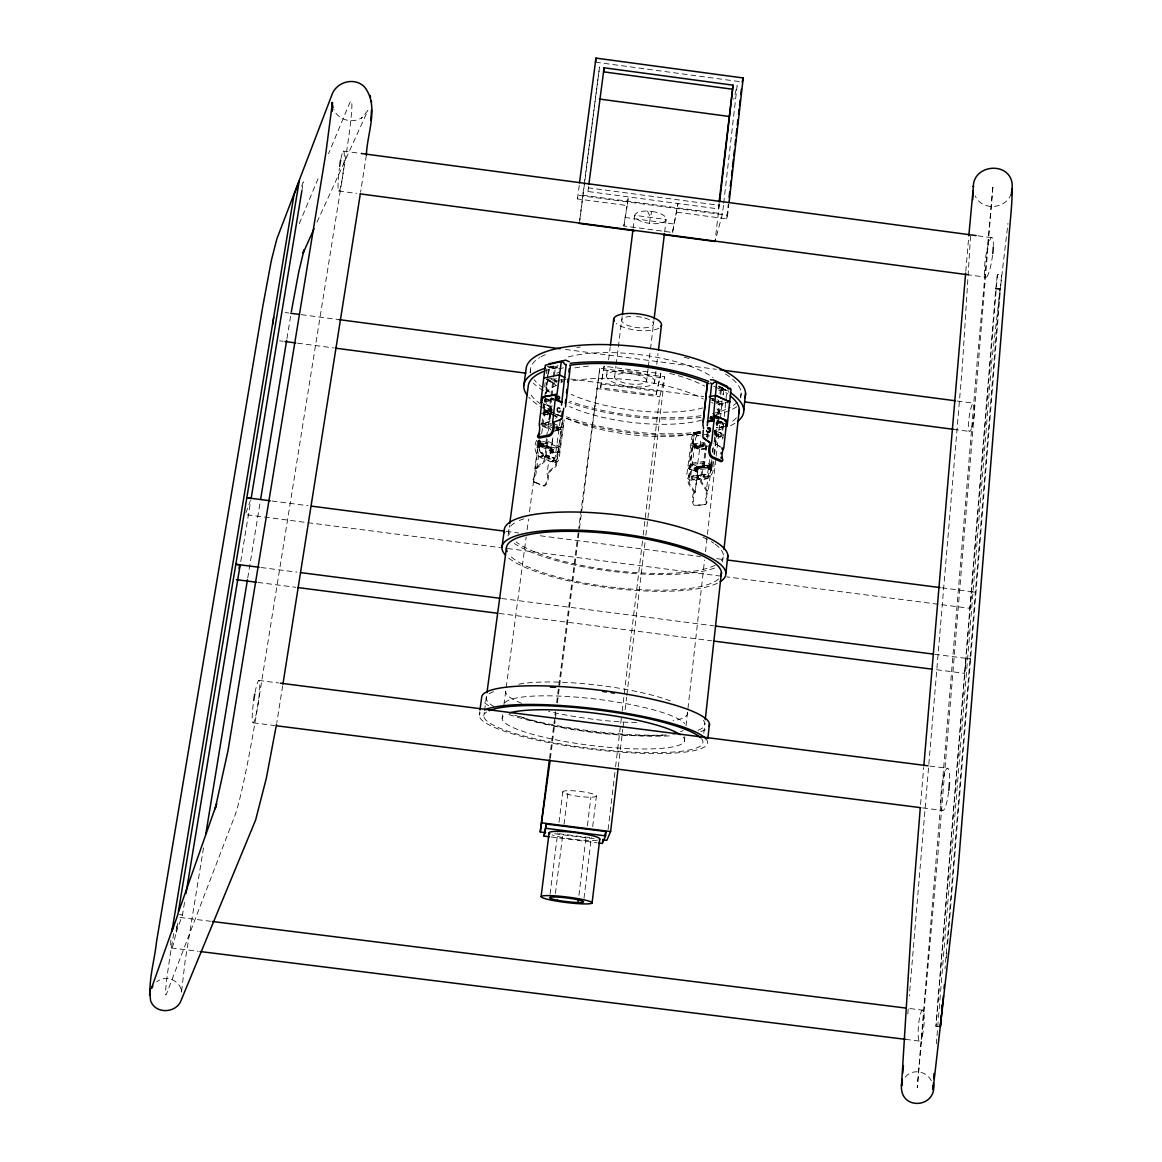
<?xml version="1.0" encoding="UTF-8"?>
<svg xmlns="http://www.w3.org/2000/svg" width="1162" height="1162" viewBox="0 0 1162 1162"><rect width="100%" height="100%" fill="white"/><g stroke="black" fill="none" stroke-linecap="round" stroke-linejoin="round"><path stroke-width="0.75" stroke-dasharray="5 3.75" d="M970.561 235.959L962.412 365.638L909.323 995.979M708.646 467.414L709.967 468.141L710.127 466.165M711.231 467.676L710.418 465.468L695.021 467.458L694.324 468.402L695.384 470.131L710.665 468.155L711.536 465.163L710.665 464.771L697.418 466.485L711.536 465.163L708.239 491.003A11.518 7.48 83.3 0 0 706.903 501.403A2.716 2.033 69.3 0 1 705.45 504.264L696.256 505.325A2.716 2.019 69.4 0 1 693.627 502.943A11.46 7.48 83.3 0 1 694.963 492.601L698.289 466.877M712.059 467.08L710.592 468.838L709.183 467.008M938.896 1026.671L935.947 1026.424L995.776 288.801L999.828 289.077L945.026 968.817M947.684 943.486L1001.586 274.711L997.417 274.421L935.962 1026.336M936.369 1043.723L936.732 1039.177M937.022 1035.574L938.344 1019.321M938.489 1017.52L991.723 361.44L1007.962 223.409M946.522 957.895L946.957 952.491M697.084 468.882C694.644 465.396 694.731 471.554 697.055 469.216M695.094 492.092L689.531 483.668A5.65 3.704 82.9 0 1 689.153 482.012L691.216 464.466L698.26 467.632L695.094 492.092L694.077 492.223L688.514 483.799A5.65 3.704 82.9 0 1 688.136 482.128L693.67 437.682A3.66 2.556 -65.1 0 1 694.585 435.401L694.891 435.009A4.169 2.92 -65.1 0 1 697.171 433.658M695.036 468.983L703.547 467.705L694.978 468.693M708.602 467.24L709.88 464.916M691.216 464.466L702.429 462.999L709.474 466.18L706.322 490.742L707.353 490.611A11.518 7.48 83.3 0 0 706.031 501.011L706.147 501.679A2.731 2.048 73.9 0 1 704.608 504.584L695.413 505.644A2.716 2.033 74 0 1 692.872 503.219L692.741 502.565A11.46 7.495 83.3 0 1 694.077 492.223M539.488 449.621L540.432 452.41L547.157 455.373A1.99 1.307 -66.5 0 1 547.011 458.511A1.99 1.307 -66.5 0 1 544.949 457.581A1.99 1.307 -66.5 0 1 547.186 455.33M920.565 804.453L923.688 767.501M965.796 271.283L968.672 237.455M907.798 1014.048L908.248 1008.631M546.648 447.907L538.805 444.291L540.49 443.535L540.78 445.119M551.645 448.445L551.892 450.377L550.701 450.972L551.137 448.532L558.181 447.283L555.61 464.698A5.665 3.733 -66.6 0 1 554.797 466.209L547.128 472.949L548.057 473.355L555.726 466.616A5.65 3.733 -66.6 0 0 556.54 465.105L561.493 429.838L553.199 426.105M551.965 451.422C555.596 449.011 549.437 448.212 551.848 451.422M538.776 444.538L539.531 446.077L540.853 444.959M999.828 289.077L995.776 288.801M722.691 439.12L723.258 433.847M714.703 433.295L715.066 429.896M717.085 420.484L714.979 442.01A6.013 4.285 -66.3 0 0 715.516 443.419L720.149 446.716M717.855 413.352L718.813 404.434L716.489 403.388M719.946 393.831L720.28 390.722L715.763 388.66M723.795 427.02L717.245 428.023L718 421.007M718.755 414.006L719.888 403.446L712.146 399.888M720.803 394.891L721.355 389.793L713.628 386.249M723.287 425.568L722.386 433.847L715.763 431M724.26 416.548L726.729 392.059L725.611 390.025L719.365 387.164M703.78 733.12L704.869 723.243M722.59 561.871L723.36 554.899M740.601 397.825L741.153 392.8M672.507 232.473L677.998 203.524L672.507 232.473L623.849 225.994L628.337 196.886L627.248 205.572L577.47 198.934L577.877 195.303L727.601 215.275L728.821 204.57M684.244 741.545L684.912 735.822M686.016 725.858L704.55 560.113M705.494 551.79L716.01 457.726M716.199 456.172L720.019 421.791M720.44 418.131L722.256 402.037M723.476 391.216L723.069 394.819A88.327 28.004 7 0 0 722.386 387.396M718.319 208.899L719.263 205.311L588.393 187.837L587.943 191.498L718.319 208.899L718.929 203.539M719.365 204.004L715.051 241.507L722.473 213.866L723.49 204.948M723.694 203.176L737.144 85.567L733.716 99.322M676.967 212.21L726.628 218.834L728.269 204.425M995.732 289.178L997.417 274.421M544.179 404.085L549.771 406.482L550.803 397.767M551.006 396.024L553.039 378.594M553.228 376.909L554.216 368.456L557.658 367.744M551.834 397.419L548.929 420.542A6.028 4.154 79 0 1 548.115 421.777L547.128 422.46M552.052 395.646L553.49 383.228L556.061 382.705A7.19 2.28 6.7 0 1 556.322 381.761M563.454 367.846L555.087 369.589L553.824 380.41L550.643 379.015M551.95 405.378L549.96 420.353A6.028 4.154 79 0 1 549.147 421.588L541.26 424.566M556.061 382.705L556.162 380.991M544.688 386.801L545.123 382.603M546.213 373.815L546.953 367.613M543.322 407.092L543.743 403.606M545.791 395.429L544.005 410.825L551.427 409.402M546.009 393.627L548.115 375.689M548.319 373.888L549.989 367.918L557.557 366.103M579.794 219.923L583.876 186.312M654.627 382.051A24.228 7.713 7 0 0 620.188 370.663A24.228 7.713 7 0 0 617.066 383.736A24.228 7.713 7 0 0 654.627 382.051L655.905 371.404M656.762 364.316L658.041 353.684M656.051 395.036L660.8 373.67L604.124 366.219L600.609 387.759L656.051 395.036L660.8 373.67M608.089 829.581L615.366 768.518M615.584 766.717L621.365 718.232M622.222 711.057L642.993 536.859M643.211 535.057L659.711 396.779L664.708 376.778L599.795 368.238L578.705 528.521M618.286 767.051L622.759 729.431M622.977 727.63L623.834 720.469M625.112 709.721L626.594 697.171M626.812 695.384L644.997 542.523M645.854 535.319L664.708 376.778M578.937 895.379L586.113 836.466M587.406 825.746L590.892 797.176M584.007 898.328L591.385 837.323M592.693 826.56L596.382 796.072A16.922 2.542 7 0 0 571.965 790.726A16.922 2.542 7 0 0 570.469 794.982A16.922 2.542 7 0 0 596.382 796.072M646.609 380.991A16.137 5.142 7 0 0 623.631 373.438A16.137 5.142 7 0 0 621.626 382.153A16.137 5.142 7 0 0 646.609 380.991L648.105 368.586M648.323 366.814L650.255 350.851M650.473 349.079L653.901 320.712M664.649 231.935L666.146 219.502L634.772 215.319L633.217 227.752M550.062 894.057L557.673 833.067M559.024 822.304L562.829 791.816M614.625 376.793L615.947 366.146M616.165 364.374L622.149 316.514M555.451 893.462L562.931 833.198M564.035 824.337L568.218 790.668M549.568 758.336L554.797 717.041M555.029 715.24L555.48 711.652M556.627 702.676L578.473 530.308M550.381 758.423L555.145 720.803M555.363 719.017L556.278 711.841M557.411 702.894L579.272 530.337M579.489 528.536L599.795 368.238M600.609 387.759L604.124 366.219M606.593 375.733L607.711 366.872M608.597 359.784L610.166 347.38M702.429 462.999L700.381 480.603A5.679 3.704 82.9 0 0 700.759 482.288L706.322 490.742M706.801 437.014L707.469 431.872M713.047 461.285L711.914 470.189L704.012 466.616L705.842 452.338M706.075 450.551L706.757 445.191M707.614 438.481L708.239 433.644M709.822 459.44L707.614 473.486L699.233 475.316M712.059 467.051L710.694 464.829L711.304 459.76M712.379 451.408L712.8 448.067M711.827 459.745L710.229 472.28A3.689 2.615 -65.7 0 1 709.314 474.575L708.994 474.967A4.183 2.949 -65.7 0 1 707.092 476.231L699.524 477.219M712.742 452.57L713.889 443.623M714.122 441.836L715.037 434.661A3.675 2.585 -64.8 0 0 714.674 432.554M713.947 454.168L716.344 435.401L715.748 433.775M713.628 461.822C715.342 470.726 710.505 481.664 699.814 479.136M714.543 454.647L717.099 434.21L714.862 430.071M541.216 443.899C543.772 445.685 538.326 448.067 540.127 444.087L547.868 442.737L558.181 447.283M550.309 450.507L552.88 437.827M688.703 468.606L697.636 472.019L688.703 468.606L693.394 432.613L700.178 431.639M689.72 468.475L692.552 446.658L705.799 444.828L701.412 480.487A5.679 3.704 82.9 0 0 701.79 482.157L707.353 490.611M711.493 445.627L699.902 447.21L692.901 443.986L694.237 433.746L700.846 432.801M703.242 445.424L703.402 443.899A6.783 1.975 7.3 0 1 695.254 445.031L695.094 446.31A6.783 1.975 7.3 0 0 703.242 445.191M696.619 472.15L701.093 437.537M577.47 198.934L579.359 184.54M584.108 184.54L599.534 67.018L579.606 221.666M587.943 191.498L588.64 186.138M502.115 718.319L502.594 714.732M503.901 704.826L526.168 537.018M527.112 529.828L528.55 519.065M529.494 511.876L539.023 440.078M543.787 404.173C540.65 410.215 549.35 405.77 551.34 410.012M544.746 396.91L548.072 371.855M479.238 715.4L479.717 711.798M483.813 715.981L484.293 712.393M484.539 710.592L486.718 694.426M508.084 535.885L509.508 525.34M530.046 372.886L530.497 369.545M560.171 420.644L555.029 458.206L548.101 455.78A1.99 1.307 -66.5 0 0 545.893 457.988A1.99 1.307 -66.5 0 0 547.956 458.917A1.99 1.307 -66.5 0 0 548.13 455.736M561.943 422.619L557.164 458.002A3.675 2.542 80.4 0 1 556.278 459.949L556.002 460.196A4.169 2.876 80.4 0 1 554.245 460.515L547.317 457.552M555.683 428.284L561.856 427.18L563.004 418.698M559.503 451.96L549.873 453.02L559.503 451.96L563.904 419.322M546.401 438.67L545.428 445.772L536.728 447.283L537.701 440.195M546.648 436.897L550.352 409.779L547.447 410.317A2.309 1.496 -65.7 0 1 545.85 411.74A2.309 1.496 -65.7 0 1 544.557 410.869L550.773 413.687M547.287 439.483L544.324 459.803A5.679 3.733 -66.6 0 1 543.511 461.329L535.827 468.112A11.533 7.553 -67 0 1 534.404 478.453L534.099 479.064A2.731 2.048 -60 0 0 534.796 482.317M548.435 431.102L549.35 424.391L551.703 425.437M551.122 411.493L549.713 421.719L542 423.128L543.395 412.917L551.122 411.493L555.654 413.556M547.868 442.737L545.268 460.21A5.679 3.733 -66.6 0 1 544.455 461.735L536.771 468.518L535.827 468.112M550.803 453.427L552.952 437.566M536.641 440.253C532.719 448.14 535.784 458.336 545.603 458.903M538.674 440.485L534.854 468.271A11.533 7.553 -67 0 1 533.431 478.613A2.731 2.033 -55.4 0 0 534.055 481.809L542.538 485.396A2.716 2.019 -55.5 0 0 545.69 483.813A11.475 7.553 -67 0 0 547.084 473.515L550.57 447.907L538.384 442.562C544.862 444.872 533.024 447.675 539.342 442.402L551.529 447.748M539.342 442.388L539.691 439.817M536.771 468.518L540.708 440.732M541.681 433.615L544.934 411.406A2.164 1.496 78.9 0 0 546.75 414.5A2.164 1.496 78.9 0 0 547.505 411.116A2.164 1.496 78.9 0 0 544.934 411.464L557.528 417.056M366.379 155.258L360.569 192.267M282.656 685.87L276.817 722.561M723.185 423.694L723.185 424.391M203.524 847.911L185.107 961.105L181.374 993.19L181.548 989.283L181.737 992.479C180.662 980.379 165.948 974.279 156.725 981.817M247.738 578.022L260.027 502.957M286.956 338.505L290.761 315.28M173.763 933.376L171.976 944.11A54.527 2.426 -80.4 0 0 166.631 993.583L234.826 815.811A97.782 5.839 -80.3 0 0 257.47 707.585L345.593 157.843A91.929 5.171 -79.6 0 0 349.384 103.752L328.512 153.704M177.801 923.165L176.319 932.113L182.463 914.944L184.816 900.652M240.737 561.493L250.832 500.256M301.844 190.844L303.326 181.897L300.726 188.593M623.849 225.994L627.248 205.572M649.326 223.351L651.621 211.397L647.495 211.063A15.832 6.071 7 0 0 637.72 219.618A15.832 6.071 7 0 0 664.199 221.797A15.832 6.071 7 0 0 651.621 211.397M726.628 218.834L727.601 215.275M539.981 445.191L540.591 443.593M708.617 466.383L710.694 464.829M709.227 467.792C708.66 469.811 706.176 466.035 708.471 465.744M698.057 469.085C697.113 471.525 695.123 467.226 697.258 467.197M245.894 512.979L249.961 501.723M539.153 444.45L539.764 443.666M709.735 465.032L709.314 467.298M710.258 467.661L709.401 468.271M695.413 467.952L696.14 467.313L696.14 469.985M696.997 469.375C694.324 474.401 691.942 464.713 696.067 467.414M299.288 223.641L319.463 175.36M317.008 222.174L367.875 110.579L361.426 118.103L362.094 117.565C353.393 123.492 340.727 120.688 334.976 111.959L333.828 109.373M722.43 422.765L722.343 424.261L723.679 425.045M551.95 449.796C551.906 457.654 557.208 444.886 551.979 450.217M1011.245 193.473C1006.365 209.247 981.977 211.31 975.223 195.928M555.697 418.349L556.613 417.55M551.398 449.636L552.182 449.084M905.213 1077.189C912.068 1068.154 927.378 1071.132 931.561 1081.328M717.433 402.255L718.537 401.151M704.419 445.482L704.593 445.322A5.418 1.583 7.3 0 0 704.622 444.683L704.448 444.465A5.418 1.583 7.3 0 0 703.417 443.797L703.126 444.218A6.769 4.735 -65.1 0 1 701.746 445.656L701.383 445.947A6.769 4.735 -65.1 0 1 700.207 446.6L699.8 446.745A6.769 4.735 -65.1 0 1 698.231 446.963L697.868 446.92A6.769 4.735 -65.1 0 1 696.822 446.571L696.503 446.368A6.769 4.735 -65.1 0 1 695.472 445.278L695.268 444.93A5.418 1.583 7.3 0 0 696.924 445.496L697.578 445.656A5.418 1.583 7.3 0 0 699.64 445.99C710.229 444.915 699.277 448.416 697.156 446.716M709.59 476.464L708.021 476.667M538.485 445.627C542.538 444.174 536.742 441.691 538.485 445.627L552.546 451.786L553.896 450.885L553.606 449.302L539.647 443.172M553.606 449.302L552.255 450.202L552.546 451.786M710.302 465.468L709.619 466.95L710.665 468.155M560.839 382.864L561.246 382.69A7.204 4.735 -66.3 0 0 562.03 382.211M557.353 428.676L558.138 428.328M553.809 398.944L550.512 399.162M704.869 504.54L705.712 504.221M556.366 378.638L554.695 379.509A5.766 1.83 6.7 0 0 554.797 380.25L557.063 382.647M695.384 470.131L696.067 468.664L695.021 467.458M714.122 434.777L723.113 437.885M550.294 399.684L553.867 398.74L544.818 400.411M549.03 367.279A2.44 1.67 77.9 0 0 551.238 367.134L558.109 365.696M552.226 378.347L545.515 379.742L553.49 383.228M559.518 380.57L552.633 382.037L543.656 378.158M561.231 380.221L566.388 379.161M561.014 381.688L564.311 381.02M541.143 413.498L551.79 411.435M550.076 399.132L553.751 398.392M544.382 401.994L553.664 400.135M549.771 406.482L550.803 406.279L543.801 403.287M545.007 410.418L546.038 410.215M543.38 414.863L545.094 414.834M544.905 414.863L552.342 413.425M553.896 461.023L552.458 460.399M541.652 423.839L548.609 422.576M539.909 424.261L548.595 422.677L551.877 424.159M549.35 424.391L541.623 425.786L550.744 429.853M553.78 431.204L561.493 429.838M546.372 446.193L536.728 447.283M721.355 389.793L724.623 389.241A2.44 1.728 -65.2 0 0 726.119 390.2M720.28 390.722L729.01 389.285M719.118 401.602L722.604 401.035M716.634 402.023L719.874 403.49L729.707 401.907M718.813 404.434L727.543 403.04M551.267 448.474L540.127 444.087M716.867 422.14L724.536 420.964M715.792 423.099L721.805 422.184M726.148 426.12L716.315 427.616L717.245 428.023M700.25 431.276L694.876 432.467L691.971 436.128L686.8 474.764C685.798 481.228 694.963 481.344 698.798 479.252M693.394 432.613L696.023 433.833L700.555 433.165M707.89 434.254L697.171 435.648A2.295 1.496 82 0 1 696.023 433.833M706.191 436.302L709.488 435.837M692.901 443.986L704.492 442.388M705.305 443.535L691.71 445.511L699.597 449.128L706.38 448.198M706.394 448.096L699.611 449.026L691.724 445.409M706.176 448.968L699.568 449.868L692.552 446.658M696.735 464.059L697.752 463.914M704.012 466.616L702.981 466.761L711.914 470.189M698.26 467.632L709.474 466.18M694.978 468.736L710.49 466.819M695.907 470.465L696.924 470.334M695.835 470.784L696.851 470.654M695.704 471.06L696.721 470.93M709.967 469.23L710.999 469.099M695.53 471.264L696.546 471.133M709.14 469.535L710.156 469.404M698.217 475.447L690.882 476.347L690.809 475.49L695.66 438.001L697.171 435.648A2.295 1.496 82 0 0 698.638 435.053L700.381 435.866M698.507 477.35L691.39 478.25A4.183 2.934 -65.9 0 1 689.371 477.451L689.153 477.132A3.675 2.571 -65.9 0 1 688.819 474.997M707.092 476.231L710.127 475.883M995.849 288.176L999.901 288.452M171.279 947.945L198.266 951.3M905.488 1039.351L919.883 1041.137M551.078 836.989L597.065 842.799M179.994 917.443L210.554 921.263M909.875 1008.572L922.454 1010.141M258.763 680.424L278.56 682.951M929.847 766.048L947.843 768.343M253.229 722.822L274.813 725.567M922.628 807.91L942.426 810.422M558.675 833.706L590.499 837.729M554.637 833.764L594.218 838.761M272.039 501.025L308.046 505.688M506.08 531.354L518.688 532.98M540.301 535.784L700.526 556.54M716.736 558.646L723.941 559.576M941.786 587.812L975.993 592.242L971.679 591.865L969.863 608.336L726.831 576.889M247.099 514.824L500.401 547.592M507.576 548.522L719.627 575.96M260.985 567.506L296.906 572.14M501.723 598.517L713.715 625.824M934.684 654.293L970.619 658.927L966.276 658.534L964.591 673.35L934.088 669.414M257.993 582.438L295.802 587.304M499.224 613.463L711.638 640.799M601.088 383.983L656.501 391.26M596.455 388.471L659.711 396.779M285.126 312.534L288.728 312.999M301.307 314.655L339.043 319.623M565.444 349.442L716.388 369.313M957.168 401.021L973.335 403.141M603.63 370.068L660.35 377.519M279.606 340.829L283.194 341.294M297.574 343.182L333.523 347.903M570.731 379.059L703.722 396.532M953.508 429.344L969.689 431.465M343.24 151.075L359.421 153.239M977.91 235.828L992.304 237.745M582.699 195.216L722.473 213.866M624.924 217.468L673.524 223.946M338.578 191.004L356.574 193.4M966.552 274.581L986.335 277.21M595.496 62.182L740.412 81.732M179.442 914.523L182.463 914.944M696.895 446.615L698.202 446.963M534.796 482.317L543.293 485.905A2.716 2.033 -60.1 0 0 546.358 484.263L546.663 483.653A11.475 7.568 -67 0 0 548.057 473.355M545.457 399.06L552.342 402.008M545.864 398.435L551.471 400.846M546.387 457.131L539.778 454.269A4.227 2.934 80.2 0 1 537.919 452.338L537.73 451.858A3.704 2.571 80.2 0 1 537.44 449.389M546.532 459.31C549.582 462.432 558.443 464.8 559.169 458.307L564.224 419.802M714.95 432.889L721.457 435.735A4.459 2.861 81.6 0 0 723.243 435.677M541.782 452.788L542.727 453.195M553.054 457.697L553.983 458.104M720.222 432.7L721.152 433.106M546.663 379.349L552.647 381.978L556.322 381.397M538.907 444.145L546.779 447.588M538.79 444.334L553.068 450.551M537.875 445.83L538.819 446.237M537.861 446.15L538.805 446.571M537.919 446.44L538.863 446.862M551.049 452.192L551.979 452.599M538.035 446.687L538.979 447.094M551.79 452.701L552.734 453.107M725.451 423.985L717.637 420.542L725.393 423.839M717.506 420.731L725.422 424.217M717.491 420.775L725.393 424.246M717.491 421.036L725.219 424.435M716.852 422.009L724.623 425.452M551.238 367.134L554.216 368.456M547.128 366.059L555.087 369.589M554.245 460.53L556.99 461.75M542 423.128L554.129 428.56M541.477 424.856L550.803 429.127M552.749 423.084L561.856 427.18M556.366 426.076L562.597 428.938L553.925 430.419L562.597 428.981L559.343 427.514A6.783 2.106 7.8 0 1 556.278 427.035M711.565 398.188L716.097 400.236M712.132 399.946L719.888 403.446M543.395 412.917L550.977 416.345M557.179 414.238L561.711 416.301M561.435 416.679L545.908 409.663A4.198 2.905 79.4 0 0 543.772 409.808L543.482 410.055A3.689 2.542 79.4 0 0 543.22 410.36M552.328 414.384L558.544 417.202M545.298 411.711L549.946 413.817M551.5 414.529L557.716 417.347M718.436 386.409L724.623 389.241M719.293 387.324L725.48 390.156M694.237 433.746L701.223 436.999M720.484 447.109L714.586 443.012M717.738 399.757L718.653 400.687A5.752 1.728 6.1 0 1 718.334 401.34L718.029 401.529A5.752 1.728 6.1 0 1 717.651 401.674M533.808 481.678L534.564 482.201M711.594 402.313L711.928 402.575A7.19 4.619 80.9 0 0 713.003 403.112M697.49 467.298L698.101 468.751M708.704 465.846L709.299 466.95M544.629 401.456L545.951 401.413L545.806 399.394M554.797 380.25L555.029 380.511A5.766 1.83 6.7 0 0 556.235 381.238A7.19 2.28 6.7 0 1 556.278 380.642M550.41 425.495L550.294 425.292A5.432 1.685 7.8 0 1 550.454 424.624M695.544 469.448L695.326 468.62M647.495 211.063L650.459 217.41M545.152 400.629L544.673 399.467L545.152 400.817M948.628 791.787A21.308 3.733 -83.6 0 1 941.438 808.374A21.308 3.733 -83.6 0 1 944.241 774.095A21.308 3.733 -83.6 0 1 949.528 780.864M255.088 692.363A21.468 2.397 -82 0 1 259.765 686.815A21.468 2.397 -82 0 1 254.26 721.021A21.468 2.397 -82 0 1 253.345 703.271M992.551 255.262A20.103 3.283 -81.4 0 1 985.289 276.759A20.103 3.283 -81.4 0 1 987.773 246.431A20.103 3.283 -81.4 0 1 993.336 245.603M340.945 158.54A20.248 2.106 -83.4 0 1 344.184 160.545A20.248 2.106 -83.4 0 1 339.319 190.771A20.248 2.106 -83.4 0 1 339.406 168.17M176.682 925.954A15.716 2.019 -81.1 0 1 172.528 946.551A15.716 2.019 -81.1 0 1 170.959 939.012M560.767 380.744A7.19 2.28 6.7 0 1 562.103 380.787M560.665 379.393A7.19 2.28 6.7 0 1 561.987 379.408M544.179 412.873A4.445 2.92 -67.1 0 1 543.104 412.612M551.965 413.527A2.121 1.452 79 0 1 550.309 411.101A2.121 1.452 79 0 1 552.023 409.445A2.121 1.452 79 0 0 552.023 412.815M711.231 467.4A2.716 1.758 82.7 0 0 709.779 464.364L703.62 461.561L690.373 463.304L696.532 466.093A2.702 1.772 82.7 0 1 697.955 469.448M559.169 428.793A6.798 2.092 7.8 0 1 556.351 428.371M556.235 427.485A5.432 1.685 7.8 0 0 556.918 427.543L557.586 427.558A5.432 1.685 7.8 0 0 559.358 427.413L559.082 427.703A6.783 4.663 79.7 0 1 557.804 428.458L557.455 428.56A6.783 4.663 79.7 0 1 556.38 428.604M550.294 450.13A2.702 1.787 -66.3 0 1 552.502 447.573L559.285 446.411L547.099 441.037L540.315 442.214A2.716 1.787 -66.4 0 0 538.035 445.119M711.667 398.987A7.19 2.15 6.1 0 1 713.192 399.336M711.783 400.411A7.19 2.15 6.1 0 1 713.279 400.774M711.885 398.435A5.752 1.728 6.1 0 1 713.381 398.551M728.574 390.722A3.893 2.484 80.9 0 1 728.908 392.277M714.659 430.477A2.106 1.496 -66.3 0 1 714.659 434.065M714.717 431.029A2.106 1.496 -66.3 0 1 716.562 432.38A2.106 1.496 -66.3 0 1 714.732 434.908M597.326 840.184A25.52 3.413 7 0 1 575.016 839.443A25.52 3.413 7 0 1 552.081 834.868M658.927 328.149A24.068 8.221 7 0 1 637.531 330.357A24.068 8.221 7 0 1 616.209 323.472M644.707 317.981A16.036 5.476 7 0 1 649.05 327.205A16.036 5.476 7 0 1 623.616 323.254A16.036 5.476 7 0 1 634.51 316.398M636.587 316.529A16.036 5.476 7 0 1 642.775 317.487M717.346 583.251A112.816 27.627 7 0 1 605.649 587.435A112.816 27.627 7 0 1 505.354 554.986M718.595 578.908A108.284 26.508 7 0 1 614.669 587.522A108.284 26.508 7 0 1 509.653 555.247M705.973 738.959A114.98 20.335 7 0 1 595.162 749.693A114.98 20.335 7 0 1 480.284 712.843M705.378 729.649A114.747 21.134 7 0 1 699.568 731.973M669.268 735.924A114.747 21.134 7 0 1 508.738 714.485M488.65 705.683A114.747 21.134 7 0 1 483.29 701.296M701.398 738.596A110.361 19.522 7 0 1 590.267 748.357A110.361 19.522 7 0 1 486.573 712.045M703.402 720.396A110.143 20.277 7 0 1 698.115 730.273M666.392 734.994A110.143 20.277 7 0 1 512.122 714.398M494.14 706.699A110.143 20.277 7 0 1 494.997 691.158M737.289 402.197A106.062 33.64 7 0 1 728.356 408.298M725.64 409.503A106.062 33.64 7 0 1 712.596 413.556M701.093 415.691A106.062 33.64 7 0 1 569.772 401.079M550.134 392.248A106.062 33.64 7 0 1 544.324 388.704M543.017 387.803A106.062 33.64 7 0 1 534.215 379.771M530.656 372.523A106.062 33.64 7 0 1 539.647 357.562M540.824 356.879A106.062 33.64 7 0 1 546.227 354.294M576.918 347.409A106.062 33.64 7 0 1 580.346 347.075M684.258 357.199A106.062 33.64 7 0 1 690.504 359.014M725.524 374.033A106.062 33.64 7 0 1 740.543 397.157M736.33 417.841A106.279 32.986 7 0 1 729.576 423.171M723.81 425.917A106.279 32.986 7 0 1 716.053 428.531M699.48 431.886A106.279 32.986 7 0 1 566.214 416.722M552.081 410.68A106.279 32.986 7 0 1 543.525 405.93M540.838 404.158A106.279 32.986 7 0 1 531.15 395.124M543.976 371.303A106.279 32.986 7 0 1 558.53 367.076M718.29 388.079A106.279 32.986 7 0 1 727.775 393.918M715.24 544.266A108.066 27.22 7 0 1 721.471 560.621M715.138 565.269A108.066 27.22 7 0 1 614.945 570.673A108.066 27.22 7 0 1 516.16 541.971M509.464 534.331A108.066 27.22 7 0 1 517.758 521.172M519.24 520.518A108.066 27.22 7 0 1 524.352 518.688M703.01 537.265A108.066 27.22 7 0 1 707.033 539.255M711.318 541.666A108.066 27.22 7 0 1 713.817 543.264M736.781 406.758A110.506 35.049 7 0 1 732.162 409.315M729.329 410.564A110.506 35.049 7 0 1 715.719 414.79M700.846 417.39A110.506 35.049 7 0 1 568.683 402.357M543.511 390.781A110.506 35.049 7 0 1 533.358 383.228M734.965 423.258A110.724 34.366 7 0 1 730.332 425.757M722.822 428.676A110.724 34.366 7 0 1 713.889 431.087M700.584 433.397A110.724 34.366 7 0 1 565.022 417.957M559.009 415.662A110.724 34.366 7 0 1 553.373 413.265M551.805 412.554A110.724 34.366 7 0 1 539.851 406.177M537.047 404.332A110.724 34.366 7 0 1 528.812 397.288M548.696 367.25A110.724 34.366 7 0 1 553.577 366.03M718.886 386.002A110.724 34.366 7 0 1 727.47 390.737M714.586 568.087A112.583 28.353 7 0 1 612.389 571.413A112.583 28.353 7 0 1 514.301 543.467M683.183 737.129A91.9 16.239 7 0 1 588.742 745.147A91.9 16.239 7 0 1 505.572 714.485M702.995 407.877A88.327 28.004 7 0 1 571.181 394.368M555.756 385.174A88.327 28.004 7 0 1 550.309 379.393M548.159 374.324A88.327 28.004 7 0 1 550.773 366.059M568.32 356.952A88.327 28.004 7 0 1 713.119 377.577M721.5 401.297A88.457 27.597 7 0 1 716.388 413.803M701.587 420.165A88.457 27.597 7 0 1 569.598 406.598M548.667 391.797A88.457 27.597 7 0 1 549.103 378.652M556.845 373.234A88.457 27.597 7 0 1 559.779 371.956M574.769 367.904A88.457 27.597 7 0 1 590.645 365.986M669.762 373.409A88.457 27.597 7 0 1 704.768 386.104M719.772 421.051A88.588 27.191 7 0 1 716.257 425.277M700.178 432.482A88.588 27.191 7 0 1 565.037 417.492M552.502 409.866A88.588 27.191 7 0 1 545.152 400.527M545.85 393.453A88.588 27.191 7 0 1 556.598 385.319M573.098 380.744A88.588 27.191 7 0 1 703.3 398.929M716.939 408.864A88.588 27.191 7 0 1 720.455 415.168M687.526 712.335A91.624 17.198 7 0 1 673.03 720.774M636.616 722.633A91.624 17.198 7 0 1 548.624 711.391M521.593 703.286A91.624 17.198 7 0 1 505.688 691.361M518.789 684.215A91.624 17.198 7 0 1 673.088 701.979M683.009 730.593A91.754 16.718 7 0 1 680.656 731.697M662.66 735.11A91.754 16.718 7 0 1 518.252 715.836M504.86 702.734A91.754 16.718 7 0 1 593.651 698.827A91.754 16.718 7 0 1 684.708 723.505M992.856 187.256L938.083 852.312L917.254 1087.792L977.3 360.394L992.856 187.256M972.013 426.832A14.307 2.382 -82 0 0 973.93 403.461A14.307 2.382 -82 0 0 968.643 421.632A14.307 2.382 -82 0 0 972.013 426.832M922.265 1035.952A15.585 2.687 -84.6 0 0 923.122 1010.432A15.585 2.687 -84.6 0 0 918.169 1030.534A15.585 2.687 -84.6 0 0 922.265 1035.952M543.903 411.668A2.164 1.496 78.9 0 0 545.719 414.703A2.164 1.496 78.9 0 0 546.474 411.319A2.164 1.496 78.9 0 0 543.903 411.668M698.333 476.202A1.975 1.293 82.9 0 0 699.64 479.194A1.975 1.293 82.9 0 0 700.584 476.26A1.975 1.293 82.9 0 0 698.333 476.202M697.316 476.333A1.975 1.293 82.9 0 0 698.623 479.325A1.975 1.293 82.9 0 0 699.568 476.391A1.975 1.293 82.9 0 0 697.316 476.333M704.709 475.229A2.048 1.336 82.9 0 0 706.031 478.337A2.048 1.336 82.9 0 0 707.033 475.345A2.048 1.336 82.9 0 0 704.709 475.229M703.693 475.36A2.048 1.336 82.9 0 0 705 478.453A2.048 1.336 82.9 0 0 706.017 475.476A2.048 1.336 82.9 0 0 703.693 475.36M691.448 476.899A2.033 1.336 82.9 0 0 692.77 479.993A2.033 1.336 82.9 0 0 693.772 477.016A2.033 1.336 82.9 0 0 691.448 476.899M692.465 476.769A2.033 1.336 82.9 0 0 693.787 479.862A2.033 1.336 82.9 0 0 694.789 476.885A2.033 1.336 82.9 0 0 692.465 476.769M553.693 461.517A2.033 1.336 -66.5 0 0 554.143 458.191A2.033 1.336 -66.5 0 0 551.732 460.21A2.033 1.336 -66.5 0 0 553.693 461.517M552.749 461.111A2.033 1.336 -66.5 0 0 553.199 457.784A2.033 1.336 -66.5 0 0 550.803 459.803A2.033 1.336 -66.5 0 0 552.749 461.111M541.477 456.216A2.048 1.336 -66.5 0 0 541.928 452.86A2.048 1.336 -66.5 0 0 539.531 454.908A2.048 1.336 -66.5 0 0 541.477 456.216M542.422 456.622A2.048 1.336 -66.5 0 0 542.872 453.282A2.048 1.336 -66.5 0 0 540.475 455.315A2.048 1.336 -66.5 0 0 542.422 456.622M720.948 436.781A2.164 1.54 -66.2 0 0 721.326 433.208A2.164 1.54 -66.2 0 0 718.682 435.358A2.164 1.54 -66.2 0 0 720.948 436.781M720.019 436.375A2.164 1.54 -66.2 0 0 720.396 432.787A2.164 1.54 -66.2 0 0 717.753 434.951A2.164 1.54 -66.2 0 0 720.019 436.375"/><path stroke-width="1.5" d="M973.407 186.85L973.422 186.051L968.817 235.799M366.379 155.258C366.989 133.122 379.654 106.236 364.461 86.889C354.425 76.677 336.167 81.863 331.824 95.095L276.846 238.907L271.4 260.259L262.801 306.289L156.492 941.99C154.444 961.439 147.879 981.193 150.624 1000.758C155.49 1014.702 176.929 1013.337 181.374 999.727L255.64 819.965L266.33 778.235L276.527 724.246M149.593 995.384L149.695 992.914M149.782 991.288L149.869 988.993M714.31 418L714.601 415.241L726.744 420.629L726.148 426.12L727.078 426.527L731.029 389.343L716.576 381.978L713.976 382.313A2.455 1.728 -65.2 0 1 712.204 383.823A2.455 1.728 -65.2 0 1 710.708 382.864M972.681 199.748L973.204 190.684M933.391 1082.868C938.054 1108.403 899.185 1111.279 901.523 1084.858L913.129 897.819L920.275 807.808M370.809 120.18L371.128 115.779M371.201 114.747L371.535 110.056M933.682 1078.612L934.059 1073.485M941.249 1015.806L940.348 1026.83L943.471 995.718M941.83 1008.587L942.121 1004.97M944.052 988.513L944.343 984.911M923.848 765.7L965.651 273.085M903.411 1065.554L902.714 1073.339M902.177 1079.28L901.509 1085.947L902.395 1081.866M707.237 421.806L714.02 420.76L713.09 420.339L716.693 382.037M714.615 415.241L711.623 442.882A12.404 8.831 -66.5 0 0 710.418 453.993A2.905 1.22 51 0 0 713.148 457.058L721.587 460.646A2.905 1.22 51.1 0 0 722.604 459.208A12.332 8.831 -66.5 0 1 723.795 448.14L726.424 423.375A2.89 2.048 -65.9 0 0 724.812 420.949M707.266 384.085L702.879 424.261L703.606 428.444M703.242 421.864L707.44 383.416M703.286 430.187L702.821 436.738A6.057 4.27 -66.4 0 0 703.344 438.147L710.519 443.042A12.39 8.817 -66.5 0 0 709.314 454.153L709.503 454.734A2.905 1.307 53.7 0 0 712.117 457.886L720.556 461.474A2.905 1.307 53.8 0 0 721.834 460.777M711.565 384.695L707.251 425.757M705.261 719.656L721.442 572.314M723.941 549.51L739.308 409.576M707.832 738.524L709.459 723.723M725.959 572.75L727.862 555.334M743.753 409.968L745.583 393.192M542.131 399.699L542.451 396.968L555.857 394.281L552.676 421.791A12.419 8.57 79.2 0 1 551.384 432.845A2.92 1.235 -36.9 0 1 548.014 435.213L538.689 436.927A2.905 1.235 -37 0 1 537.933 435.343A12.361 8.57 79.2 0 0 539.226 424.333L542.436 396.968L555.189 395.051M563.73 408.196L562.364 418A6.057 4.154 79.1 0 1 561.551 419.235L553.678 422.213A12.419 8.555 79.2 0 1 552.4 433.266L552.095 433.789A2.92 1.322 -39.5 0 1 548.813 436.273L539.488 437.987A2.905 1.322 -39.6 0 1 538.645 436.273M565.269 403.446L565.676 399.946M566.475 392.93L566.882 389.43M567.695 382.414L568.087 378.914M568.886 372.014L569.278 368.615M570.411 365.667L565.516 406.976M719.133 201.752L733.062 85.175L604.08 67.788L588.873 184.351M719.67 201.723L733.062 85.175M729.082 197.22L729.707 191.817M730.317 186.414L730.927 181.011M731.552 175.607L732.162 170.204M732.568 166.616L733.396 159.412M733.803 155.81L734.413 150.406M735.038 145.003L735.648 139.6M736.054 135.998L736.882 128.793M737.289 125.191L737.899 119.788M738.509 114.384L739.134 108.996M739.54 105.393L740.15 99.99M740.775 94.587L741.385 89.183M729.024 202.784L743.215 77.97L595.975 58.1L579.518 182.826M595.496 62.182L595.975 58.1M561.493 405.059L566.083 365.275M561.74 416.737L562.321 411.638M592.083 902.976A25.709 2.774 7 0 0 554.957 895.858A25.709 2.774 7 0 0 552.763 900.419A25.709 2.774 7 0 0 592.083 902.976L599.752 839.182M658.462 350.14L661.439 325.316M602.541 842.072L602.875 839.298M598.837 843.016L602.366 843.467L605.591 835.856L606.099 831.585L546.358 824.032L544.005 836.103L549.306 836.771M603.209 839.894L606.811 840.358L610.616 831.556L618.068 768.852M578.08 902.525L578.516 898.952M654.119 318.94L664.432 233.707M1011.448 194.853L1012.334 188.462L1011.448 192.558M604.08 67.788L603.586 71.841L732.075 89.169M622.367 314.742L633 229.524M545.632 832.631L540.243 831.948L549.335 760.122M540.243 831.948L550.149 760.209M544.005 836.103L546.358 824.032M541.1 896.57L549.118 832.776M610.384 345.608L613.725 319.013M479.964 710.011L481.664 697.418A114.747 21.134 7 0 1 601.408 690.417A114.747 21.134 7 0 1 708.98 726.439M501.955 547.418L504.293 530.104M523.844 385.653L526.095 368.979A110.506 35.049 7 0 1 643.225 347.438A110.506 35.049 7 0 1 744.915 397.724M486.965 692.639L506.443 547.999M509.74 523.554L528.245 386.234A106.279 32.986 7 0 1 543.976 371.303M282.932 684.084L360.293 194.054M205.877 833.619L247.433 579.809M260.608 499.369L286.665 340.292M185.993 893.52L240.156 564.993L235.828 564.267L259.184 567.274M301.844 190.844L251.123 498.498L246.823 497.757L270.238 500.793M291.342 311.706L298.808 271.53L304.066 249.888L302.991 253.331L314.03 228.725M973.32 186.501C973.64 164.481 1008.819 161.169 1012.102 183.378C1012.77 203.96 1009.458 224.498 1008.427 245.037L957.677 874.332L933.071 1089.622L932.81 1085.366M742.198 81.979L743.215 77.97M173.458 926.375L151.409 988.455L152.89 986.015M178.861 911.124L216.626 803.959L215.173 808.854L227.999 750.667L325.738 153.82L332.477 102.43L331.896 111.363L332.012 102.764L333.058 107.834M238.922 568.203L240.156 564.993M604.806 834.665L606.099 831.585M710.519 417.071C708.413 421.225 714.848 417.739 711.202 416.577M559.532 420.107L560.52 419.424A6.057 4.154 79.1 0 0 560.955 418.857M566.243 364.36A2.455 1.67 78 0 1 563.715 362.544L561.319 361.585L545.327 365.217L540.766 402.633L541.797 402.43M549.001 363.75L565.066 360.293M710.461 379.756L713.424 379.916L727.586 386.438M561.319 361.585L556.264 399.568L562.263 402.154M543.656 378.158L559.14 374.847L565.095 377.592M556.38 399.205L557.411 399.002M557.484 399.365L555.218 399.772L561.231 402.357M556.569 399.931L557.6 399.728M727.891 388.704L730.477 388.369M709.212 396.663L715.777 395.472L729.707 401.805M707.832 421.152L713.09 420.339M726.744 420.629L713.526 415.4M565.807 360.191L569.38 361.745M200.067 951.518L905.488 1039.351M212.355 921.481L906.273 1008.122M280.347 683.183L928.06 765.816M276.614 725.8L920.827 807.677M542.204 822.914L610.616 831.556M545.82 828.303L605.591 835.856M311.648 506.153L504.279 531.121M727.543 560.04L939.985 587.58M300.508 572.59L499.921 598.285M715.501 626.057L932.897 654.061M236.394 579.649L256.192 582.206M297.603 587.536L497.423 613.245M713.424 641.032L932.302 669.196M290.515 313.246L299.505 314.423M339.043 319.623L560.055 348.731M719.975 369.792L955.367 400.788M284.995 341.526L295.773 342.95M335.31 348.135L525.805 373.162M745.045 401.965L953.508 429.344M599.331 99.017L729.416 116.505M361.222 153.471L976.124 235.581M360.176 193.88L966.552 274.581M579.373 223.453L634.713 230.817M663.284 234.622L715.051 241.507M707.673 428.487L708.399 428.807M721.762 447.893L722.691 448.3A12.332 8.817 -66.5 0 0 722.168 449.447M711.914 419.845L712.858 420.252M710.897 420.673L711.827 421.094M714.296 417.202L718.697 419.148M715.763 395.588L729.707 401.907M710.2 442.664L704.288 438.553A6.057 4.27 -66.4 0 1 703.852 437.522M370.141 95.444L370.533 97.39M371.157 100.498L371.549 102.387M949.456 782.592A21.308 3.733 -83.6 0 1 948.802 790.407M253.723 700.468A21.468 2.397 -82 0 1 254.768 694.077M272.605 324.445A14.423 1.801 -83 0 1 273.767 317.444M993.292 247.041A20.103 3.283 -81.4 0 1 992.755 253.534M339.638 166.427A20.248 2.106 -83.4 0 1 340.684 159.964M172.005 931.038A15.716 2.019 -81.1 0 1 172.731 927.058M559.067 399.045A1.452 0.988 78.7 0 1 557.586 397.753A1.452 0.988 78.7 0 1 558.704 396.3A1.452 0.988 78.7 0 1 559.518 398.464M539.778 434.036A12.346 8.57 79.2 0 1 539.255 435.213M560.258 410.869A2.179 1.496 79 0 1 558.181 411.784A2.179 1.496 79 0 1 557.499 408.574A2.179 1.496 79 0 1 559.764 408.501M542.189 399.35A2.89 1.99 78.7 0 1 544.194 397.738M555.552 397.026A2.905 1.99 78.7 0 1 555.988 395.777M721.224 458.322A12.332 8.817 -66.5 0 1 721.021 457.247M721.021 453.746A12.332 8.817 -66.5 0 1 721.224 452.541M707.542 428.124A2.179 1.54 -66.3 0 1 709.75 428.691A2.179 1.54 -66.3 0 1 708.529 431.668A2.179 1.54 -66.3 0 1 706.525 430.579M708.283 428.72A2.179 1.54 -66.3 0 1 710.548 428.749M710.548 430.768A2.179 1.54 -66.3 0 1 709.938 431.698M709.314 432.148A2.179 1.54 -66.3 0 1 707.673 431.668M714.034 416.388A2.905 2.048 -66 0 1 714.325 417.637M549.771 833.75A25.52 3.413 7 0 1 573.868 832.442A25.52 3.413 7 0 1 599.36 839.574M614.175 321.22A24.068 8.221 7 0 1 637.662 313.827A24.068 8.221 7 0 1 660.989 326.348M505.354 554.986A112.816 27.627 7 0 1 618.082 533.329A112.816 27.627 7 0 1 720.295 581.625M484.743 709.851A114.98 20.335 7 0 1 601.669 709.561A114.98 20.335 7 0 1 705.973 738.959M489.158 710.679A110.361 19.522 7 0 1 598.924 710.113A110.361 19.522 7 0 1 700.497 737.638M550.41 687.12A110.143 20.277 7 0 1 555.567 687.323M602.962 691.55A110.143 20.277 7 0 1 606.273 692M611.227 692.697A110.143 20.277 7 0 1 614.509 693.177M569.714 365.202A106.279 32.986 7 0 1 709.009 383.663M730.201 395.777A106.279 32.986 7 0 1 738.712 413.846M507.155 551.558A108.284 26.508 7 0 1 613.231 533.968A108.284 26.508 7 0 1 720.934 575.756M730.419 392.669A110.724 34.366 7 0 1 737.536 421.472M526.923 394.92A110.724 34.366 7 0 1 545.08 368.31M570.382 363.285A110.724 34.366 7 0 1 708.718 381.485M504.584 532.617A112.583 28.353 7 0 1 617.864 514.955A112.583 28.353 7 0 1 727.296 558.995M509.639 712.916A91.9 16.239 7 0 1 597.965 713.555A91.9 16.239 7 0 1 680.307 734.689M675.935 733.135A91.754 16.718 7 0 1 673.074 733.745M293.986 194.911L171.903 931.503L177.931 914.305L299.2 181.083L293.986 194.911M557.44 900.216A17.125 1.845 7 0 0 583.571 901.915A17.125 1.845 7 0 0 558.791 897.166A17.125 1.845 7 0 0 557.44 900.216"/></g></svg>
